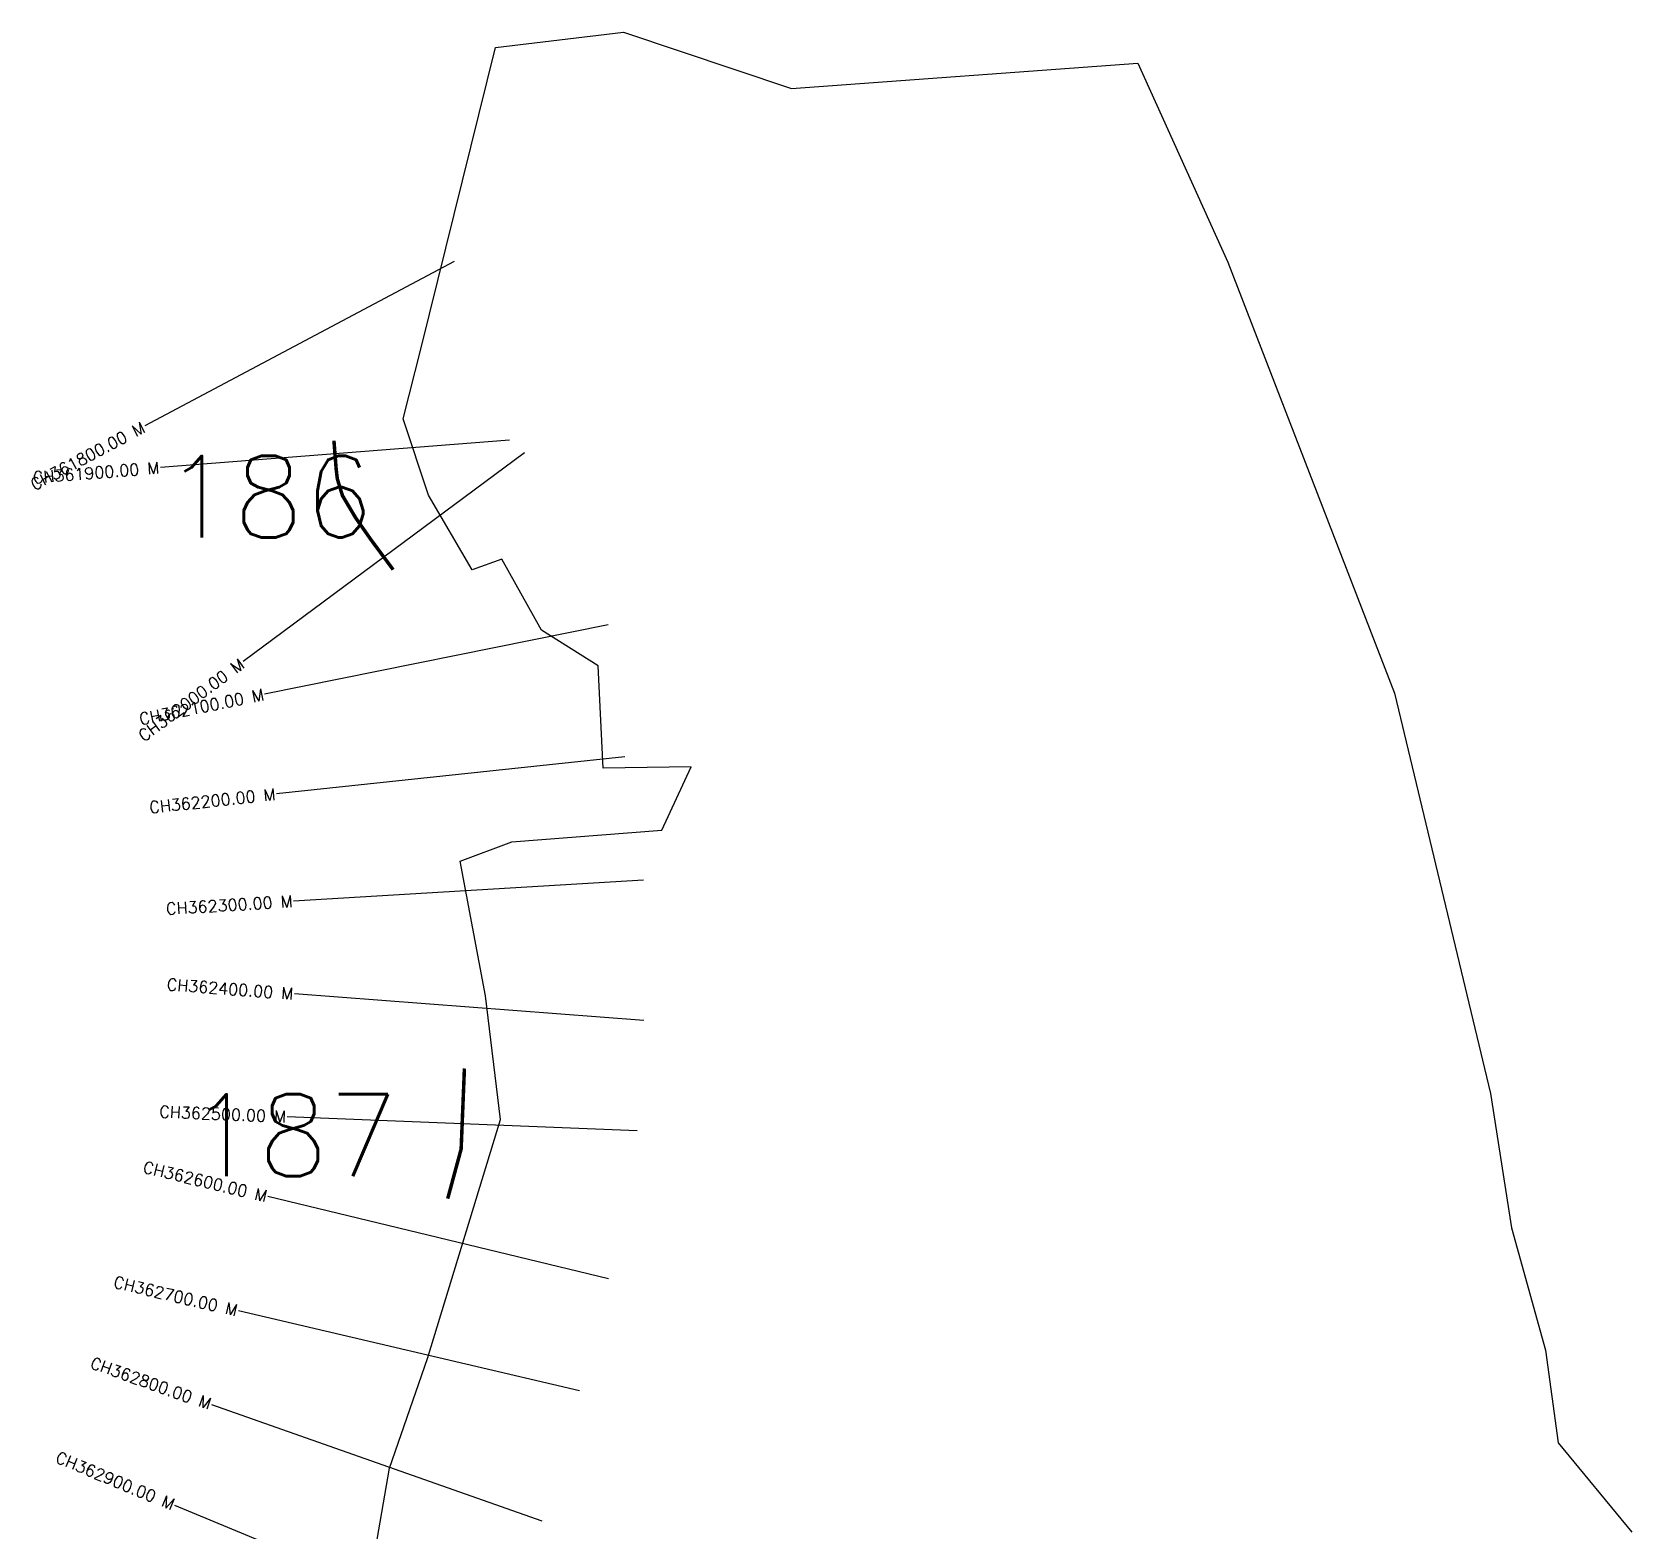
# Model space of a CAD drawing. Header units: metres. Extents: x 297192 to 300643, y 1966590 to 1972555.
# Drawn here: x 297681 to 299051, y 1971272 to 1972555 of the extents above; entities that cross this region are included whole.
import ezdxf
from ezdxf.enums import TextEntityAlignment as Align

# ---------------------------------------------------------------- set-up
doc = ezdxf.new("R2010")
doc.units = ezdxf.units.M
doc.header["$MEASUREMENT"] = 0
for name, color, linetype in [('CS', 134, 'Continuous'), ('CSMark', 6, 'Continuous'), ('NATURALLY PROTECTED', 3, 'Continuous')]:
    doc.layers.add(name, color=color, linetype=linetype)
doc.styles.get("Standard").update_dxf_attribs({"font": 'simplex.shx'})

msp = doc.modelspace()

# ---------------------------------------------------------------- linework, layer by layer
at = {"color": 6, "flags": 128}
for points in [[(297973.8, 1971249.7), (297986.8, 1971325.5), (298019.5, 1971419.3), (298081.8, 1971624), (298069.1, 1971729.9), (298047.4, 1971845.2), (298091.5, 1971861.6), (298220.1, 1971871.6), (298245.1, 1971925.9), (298169.9, 1971924.7), (298165.5, 1972012.4), (298117, 1972042.8), (298082.9, 1972103.7), (298057.6, 1972094.6), (298020.2, 1972158.4), (297998.5, 1972223.6), (298014.1, 1972284.6), (298077.7, 1972541.6), (298187.3, 1972554.8)], [(298187.3, 1972554.8), (298331, 1972506.4)], [(298331, 1972506.4), (298627.5, 1972528.3), (298704.4, 1972357.7), (298847.3, 1971988.9), (298929.5, 1971646.2), (298947.4, 1971531.2), (298976.4, 1971426.6), (298987.3, 1971347.1), (299050.5, 1971270.6)]]:
    msp.add_lwpolyline(points, dxfattribs=at)
at = {"layer": 'CS'}
for p, q in [((298042.3, 1972358.3), (297777.3, 1972217.7)), ((298089.7, 1972205.5), (297790.7, 1972182)), ((298102.5, 1972194.7), (297861.5, 1972016)), ((298174.1, 1972047.3), (297880, 1971988.1)), ((298188.4, 1971934.5), (297890.1, 1971902.6)), ((298204.2, 1971828.9), (297904.8, 1971810.9)), ((298204.5, 1971708.6), (297905.4, 1971731.4)), ((298199, 1971614.1), (297899.2, 1971626.3)), ((298174.3, 1971487.6), (297882.6, 1971557.9)), ((298149.5, 1971391.7), (297857.5, 1971460.1)), ((298117.6, 1971280), (297834.7, 1971379.8)), ((298080.2, 1971178.6), (297803.1, 1971293.6))]:
    msp.add_line(p, q, dxfattribs=at)
at = {"layer": 'NATURALLY PROTECTED', "const_width": 3, "flags": 128}
for points in [[(297939.3, 1972205), (297941.2, 1972180.8), (297942.2, 1972172.3), (297946.6, 1972158), (297958, 1972138.8), (297971.1, 1972120.1), (297990, 1972094.6)], [(298051, 1971667.6), (298048.2, 1971598.7), (298036.7, 1971556.2)]]:
    msp.add_lwpolyline(points, dxfattribs=at)

# ---------------------------------------------------------------- texts
at = {"char_height": 70, "attachment_point": 1}
for s, insert in [('186', (297793.3, 1972192)), ('187', (297814.4, 1971645.5))]:
    msp.add_mtext_dynamic_manual_height_columns(s, width=95.172, gutter_width=1, heights=[0], dxfattribs=dict(at, insert=insert))
at = {"layer": 'CSMark'}
for s, rotation, p in [('CH361800.00 M', 27.9289, (297776.4, 1972217.3)), ('CH361900.00 M', 4.5023, (297789.7, 1972181.9)), ('CH362000.00 M', 36.5415, (297860.7, 1972015.4)), ('CH362100.00 M', 11.3866, (297879, 1971987.9)), ('CH362200.00 M', 6.0933, (297889.1, 1971902.5)), ('CH362300.00 M', 3.4549, (297903.8, 1971810.8)), ('CH362400.00 M', 355.6463, (297904.4, 1971731.5)), ('CH362500.00 M', 357.6617, (297898.2, 1971626.3)), ('CH362600.00 M', 346.449, (297881.7, 1971558.1)), ('CH362700.00 M', 346.8097, (297856.5, 1971460.4)), ('CH362800.00 M', 340.5857, (297833.7, 1971380.1)), ('CH362900.00 M', 337.4725, (297802.1, 1971293.9))]:
    msp.add_text(s, height=10, rotation=rotation, dxfattribs=at).set_placement(p, align=Align.MIDDLE_RIGHT)

doc.saveas('drawing.dxf')
